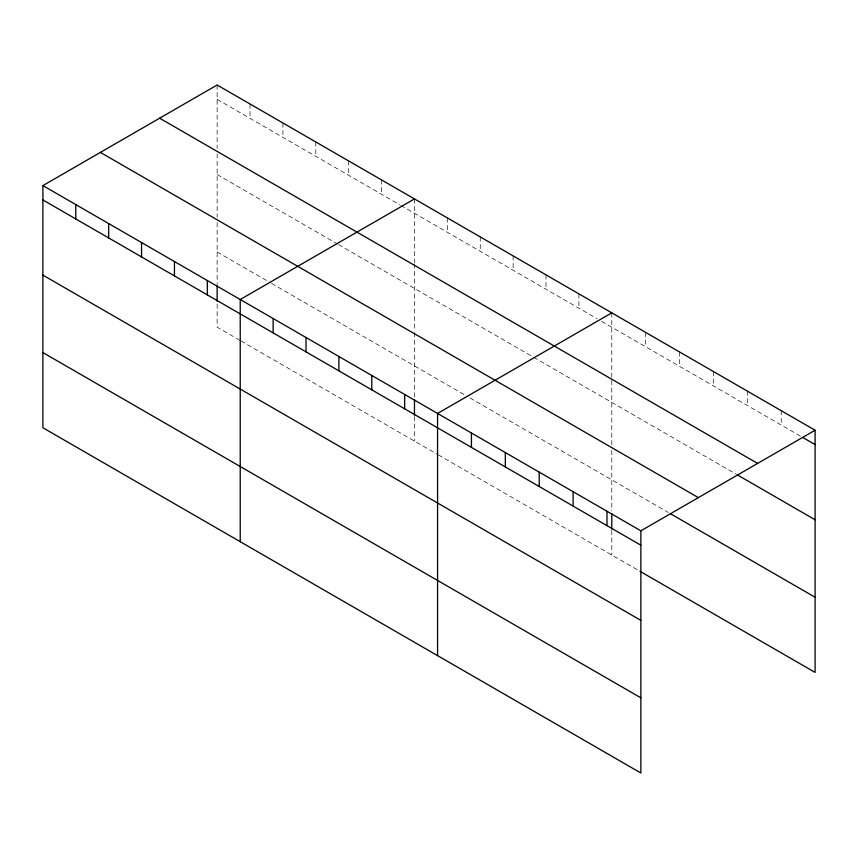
<?xml version="1.0" encoding="UTF-8"?>
<svg xmlns="http://www.w3.org/2000/svg" width="858" height="858" viewBox="0 0 858 858"><rect width="100%" height="100%" fill="white"/><g stroke="black" fill="none" stroke-linecap="round" stroke-linejoin="round"><path stroke-width="0.64" stroke-dasharray="4.29 3.22" d="M217.138 85.006L217.138 148.616M217.138 99.367L399.721 204.783M400.858 205.437L597.05 318.704M601.587 321.321L801.544 436.776M217.138 174.539L337.344 243.94M338.481 244.594L736.035 474.131M217.138 251.995L270.431 282.765M271.568 283.419L465.497 395.388M470.034 398.005L668.264 512.451M239.811 340.272L217.138 327.177L217.138 302.542M240.948 340.926L437.14 454.193M438.277 454.847L638.899 570.677M781.22 410.671L781.22 425.032M747.329 391.109L747.329 405.469M713.448 371.546L713.448 385.907M679.557 351.984L679.557 366.345M645.677 332.421L645.677 346.782M611.786 312.859L611.786 445.13M611.786 450.471L611.786 510.96M611.786 530.394L611.786 555.029M578.903 293.865L578.903 308.226M546.02 274.882L546.02 289.243M513.127 255.888L513.127 270.259M480.244 236.905L480.244 251.265M447.35 217.921L447.35 232.282M414.468 198.927L414.468 262.548M414.468 263.846L414.468 331.199M414.468 332.539L414.468 398.326M414.468 416.473L414.468 441.098M381.574 179.944L381.574 194.305M348.691 160.95L348.691 175.311M315.798 141.967L315.798 156.328M282.915 122.984L282.915 137.344M250.021 103.99L250.021 118.35M217.138 153.807L217.138 217.278M217.138 222.619L217.138 284.395"/><path stroke-width="1.29" d="M42.9 185.596L640.862 530.823L640.862 772.994L42.9 427.767L42.9 185.596L217.138 85.006L815.1 430.233L815.1 672.404L640.025 571.331M414.468 198.927L240.229 299.517L240.229 541.688M611.786 312.859L437.559 413.449L437.559 655.619M640.862 530.823L815.1 430.233M802.68 437.419L815.1 444.594M159.642 118.2L757.603 463.427M737.161 474.774L815.1 519.776M100.397 152.402L698.358 497.629M670.527 513.76L815.1 597.232M42.9 199.957L640.862 545.195M42.9 275.128L640.862 620.366M42.9 352.584L640.862 697.822M611.786 513.545L611.786 529.107M606.981 511.261L606.981 525.622M573.101 491.698L573.101 506.059M539.21 472.136L539.21 486.497M505.33 452.574L505.33 466.934M471.439 433.011L471.439 447.372M414.468 399.624L414.468 415.175M404.665 394.466L404.665 408.826M371.782 375.472L371.782 389.832M338.889 356.488L338.889 370.849M306.006 337.494L306.006 351.855M273.112 318.511L273.112 332.872M217.138 285.693L217.138 301.244M207.336 280.534L207.336 294.895M174.453 261.551L174.453 275.911M141.559 242.557L141.559 256.917M108.676 223.573L108.676 237.934M75.783 204.579L75.783 218.94"/></g></svg>
